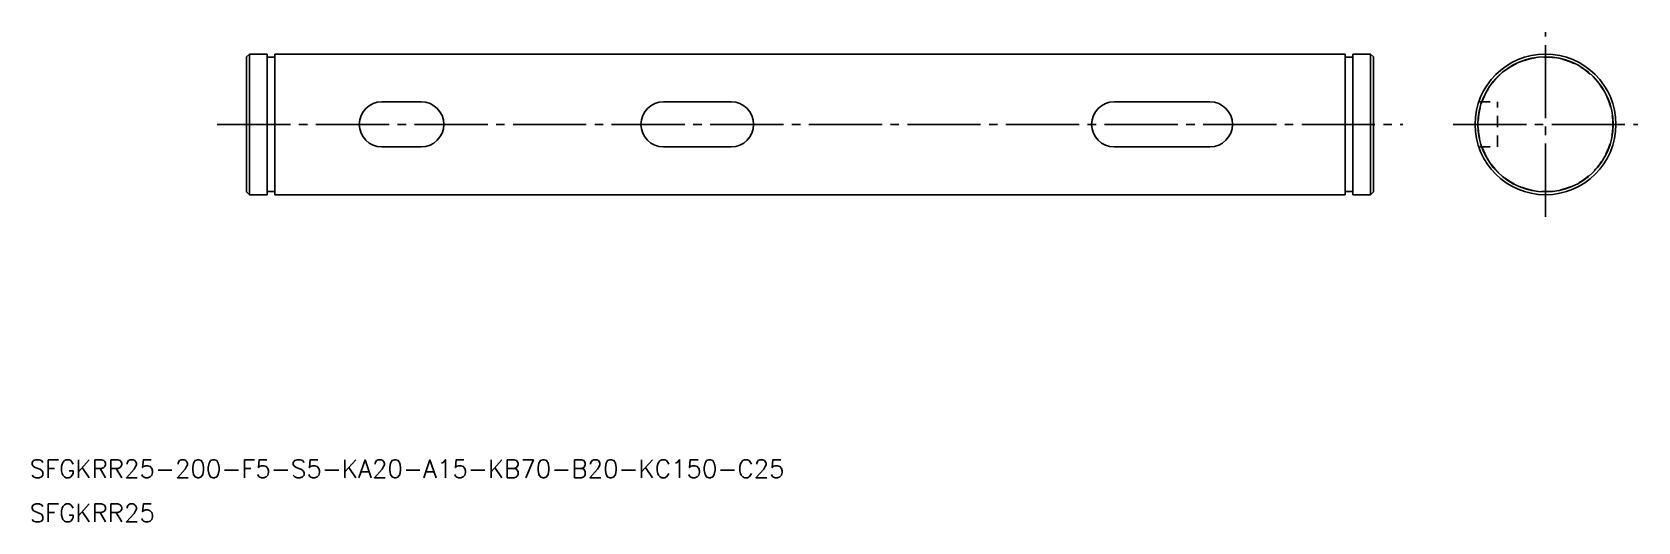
# Model space of a CAD drawing. Extents: x 41 to 326, y -240 to -153.
import ezdxf

# ---------------------------------------------------------------- set-up
doc = ezdxf.new("R2010")
doc.units = 0
doc.linetypes.add('CENTER', pattern=[17.5, 13, -1.5, 1.5, -1.5])
doc.linetypes.add('DASHED', pattern=[3.5, 2, -1.5])
doc.layers.get('0').update_dxf_attribs({"linetype": 'CONTINUOUS'})
doc.layers.add('CENTER', color=1, linetype='CENTER')
doc.styles.get("Standard").update_dxf_attribs({"font": 'txt.shx', "bigfont": '@extfont2.shx'})

msp = doc.modelspace()

# ---------------------------------------------------------------- linework, layer by layer
at = {"color": 7, "linetype": 'CONTINUOUS'}
for p, q in [((79.28, -157.26), (79.78, -156.76)), ((79.78, -156.76), (79.78, -181.76)), ((79.78, -156.76), (82.93, -156.76)), ((82.93, -156.76), (82.93, -181.76)), ((84.28, -156.76), (274.28, -156.76)), ((84.28, -156.76), (84.28, -181.76)), ((274.28, -156.76), (274.28, -181.76)), ((275.63, -156.76), (275.63, -181.76)), ((275.63, -156.76), (278.78, -156.76)), ((278.78, -156.76), (278.78, -181.76)), ((278.78, -156.76), (279.28, -157.26)), ((79.28, -157.26), (79.28, -181.26)), ((82.93, -157.31), (84.28, -157.31)), ((274.28, -157.31), (275.63, -157.31)), ((279.28, -157.26), (279.28, -181.26)), ((103.28, -165.26), (110.28, -165.26)), ((153.28, -165.26), (165.28, -165.26)), ((233.28, -165.26), (250.28, -165.26)), ((103.28, -173.26), (110.28, -173.26)), ((153.28, -173.26), (165.28, -173.26)), ((233.28, -173.26), (250.28, -173.26)), ((79.28, -181.26), (79.78, -181.76)), ((79.78, -181.76), (82.93, -181.76)), ((82.93, -181.21), (84.28, -181.21)), ((84.28, -181.76), (274.28, -181.76)), ((274.28, -181.21), (275.63, -181.21)), ((275.63, -181.76), (278.78, -181.76)), ((279.28, -181.26), (278.78, -181.76))]:
    msp.add_line(p, q, dxfattribs=at)
for p, q in [((279.28, -163.26), (279.28, -163.26)), ((279.28, -169.26), (279.28, -169.26))]:
    msp.add_line(p, q)
at = {"color": 3, "linetype": 'DASHED'}
for p, q in [((298, -165.26), (301.34, -165.26)), ((301.34, -173.26), (301.34, -165.26)), ((298, -173.26), (301.34, -173.26))]:
    msp.add_line(p, q, dxfattribs=at)
at = {"color": 7, "linetype": 'CONTINUOUS'}
for radius in [12.5, 12]:
    msp.add_circle((309.84, -169.26), radius, dxfattribs=at)
at = {"color": 3, "linetype": 'DASHED'}
msp.add_circle((309.84, -169.26), 11.95, dxfattribs=at)
at = {"color": 7, "linetype": 'CONTINUOUS'}
for centre, start, end in [((103.28, -169.26), 90, 270), ((110.28, -169.26), 270, 90), ((153.28, -169.26), 90, 270), ((165.28, -169.26), 270, 90), ((233.28, -169.26), 90, 270), ((250.28, -169.26), 270, 90)]:
    msp.add_arc(centre, 4, start, end, dxfattribs=at)
at = {"layer": 'CENTER', "color": 1, "linetype": 'CENTER'}
for p, q in [((309.84, -185.66), (309.84, -152.86)), ((74.07, -169.26), (284.49, -169.26)), ((293.44, -169.26), (326.24, -169.26))]:
    msp.add_line(p, q, dxfattribs=at)

# ---------------------------------------------------------------- texts
for s, p in [('SFGKRR25-200-F5-S5-KA20-A15-KB70-B20-KC150-C25', (40.78, -232.05)), ('SFGKRR25', (40.78, -239.89))]:
    msp.add_text(s, height=3.2).set_placement(p)

doc.saveas('drawing.dxf')
